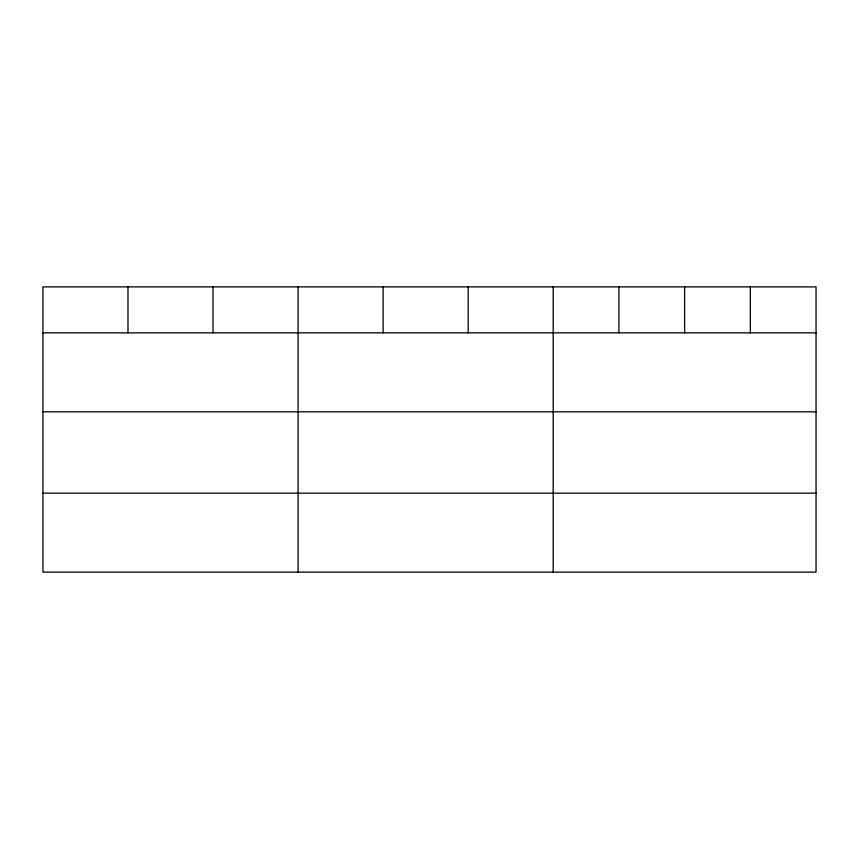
<?xml version="1.0" encoding="UTF-8"?>
<svg xmlns="http://www.w3.org/2000/svg" width="859" height="859" viewBox="0 0 859 859"><rect width="100%" height="100%" fill="white"/><g stroke="black" fill="none" stroke-linecap="round" stroke-linejoin="round"><path stroke-width="1.29" d="M816.05 411.815L816.05 286.885L42.95 286.885L42.95 572.115L816.05 572.115L816.05 411.815L42.95 411.815M42.95 332.852L816.05 332.852M42.95 493.163L816.05 493.163M750.336 286.885L750.336 332.852M684.623 286.885L684.623 332.852M618.909 286.885L618.909 332.852M553.196 286.885L553.196 572.115M468.155 286.885L468.155 332.852M383.114 286.885L383.114 332.852M298.073 286.885L298.073 572.115M213.032 286.885L213.032 332.852M127.991 286.885L127.991 332.852"/></g></svg>
